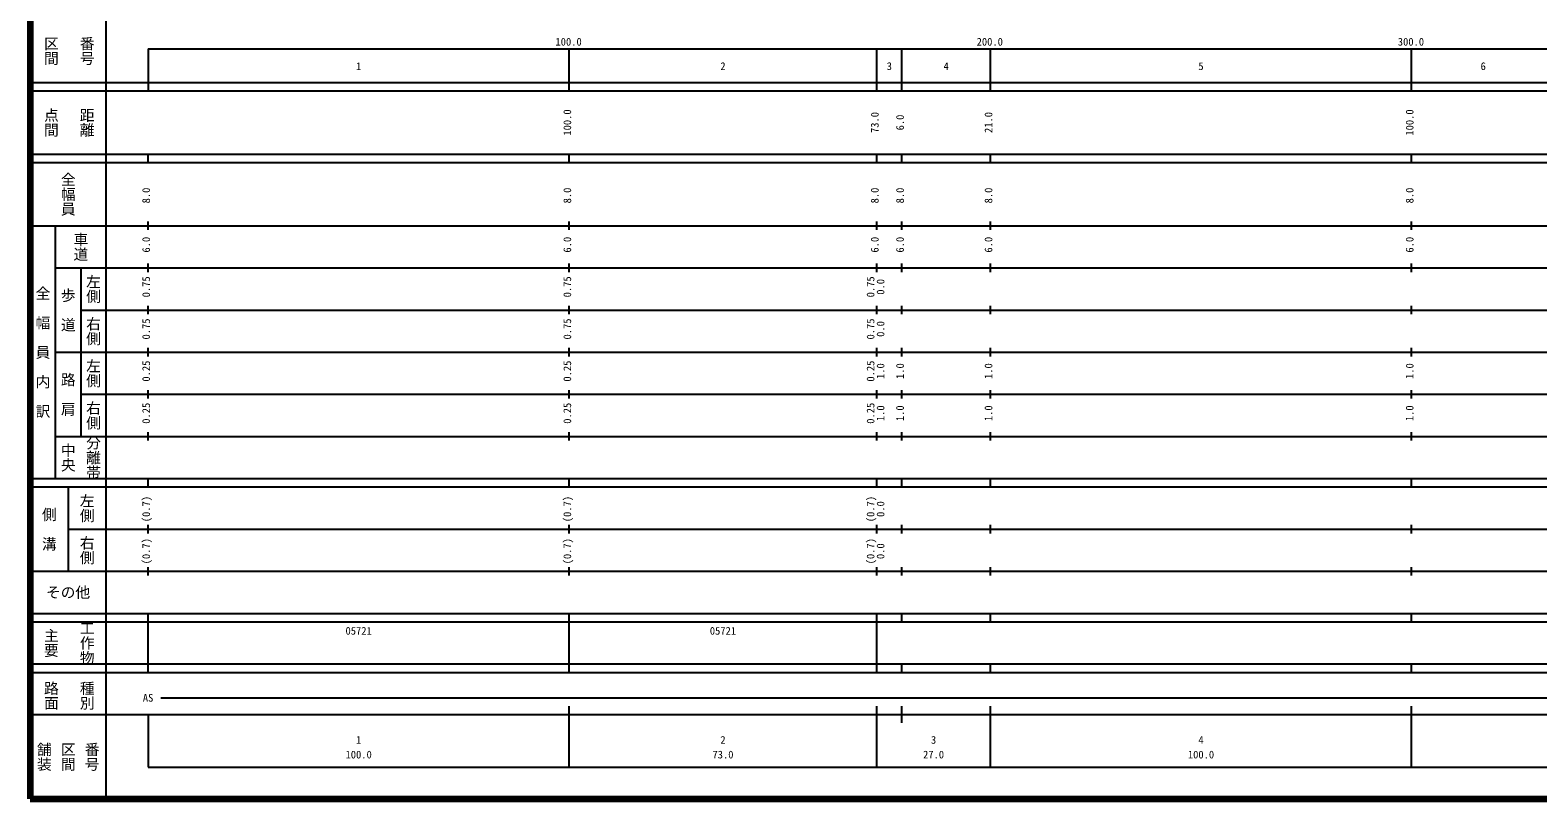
# Model space of a CAD drawing. Units: millimetres on the paper, enlarged 1000 times. Extents: x 40000 to 680000, y 20000 to 380000.
# Drawn here: x 40000 to 397976, y 20000 to 202409 of the extents above; entities that cross this region are included whole.
import ezdxf
from ezdxf.enums import TextEntityAlignment as Align

# ---------------------------------------------------------------- set-up
doc = ezdxf.new("R2010")
doc.units = ezdxf.units.MM
doc.header["$LTSCALE"] = 1000
doc.layers.add('M-TTL', color=2, linetype='Continuous', lineweight=140)
doc.layers.add('M-TTL-BAND', color=7, linetype='Continuous', lineweight=25)
doc.styles.add('@ＭＳ ゴシック', font='')
doc.styles.add('ＭＳ ゴシック', font='')
doc.styles.get('@ＭＳ ゴシック').set_extended_font_data('@MS Gothic')
doc.styles.get('ＭＳ ゴシック').set_extended_font_data('MS Gothic')

msp = doc.modelspace()

# ---------------------------------------------------------------- linework, layer by layer
at = {"layer": 'M-TTL'}
for p, q in [((40000, 380000), (40000, 20000)), ((40000, 20000), (680000, 20000))]:
    msp.add_line(p, q, dxfattribs=at)
at = {"layer": 'M-TTL-BAND'}
for p, q in [((58000, 370000), (58000, 20000)), ((68000, 198000), (579000, 198000)), ((68000, 198000), (68000, 188000)), ((168000, 188000), (168000, 198000)), ((241000, 188000), (241000, 198000)), ((247000, 188000), (247000, 198000)), ((268000, 188000), (268000, 198000)), ((368000, 188000), (368000, 198000)), ((40000, 190000), (579000, 190000)), ((40000, 188000), (579000, 188000)), ((40000, 173000), (579000, 173000)), ((68000, 171000), (68000, 173000)), ((168000, 171000), (168000, 173000)), ((241000, 171000), (241000, 173000)), ((247000, 171000), (247000, 173000)), ((268000, 171000), (268000, 173000)), ((368000, 171000), (368000, 173000)), ((40000, 171000), (579000, 171000)), ((40000, 156000), (579000, 156000)), ((46000, 96000), (46000, 156000)), ((68000, 155000), (68000, 157000)), ((168000, 155000), (168000, 157000)), ((241000, 155000), (241000, 157000)), ((247000, 155000), (247000, 157000)), ((268000, 155000), (268000, 157000)), ((368000, 155000), (368000, 157000)), ((68000, 145000), (68000, 147000)), ((168000, 145000), (168000, 147000)), ((241000, 145000), (241000, 147000)), ((247000, 145000), (247000, 147000)), ((268000, 145000), (268000, 147000)), ((368000, 145000), (368000, 147000)), ((46000, 146000), (579000, 146000)), ((52000, 146000), (52000, 106000)), ((68000, 135000), (68000, 137000)), ((168000, 135000), (168000, 137000)), ((241000, 135000), (241000, 137000)), ((247000, 135000), (247000, 137000)), ((268000, 135000), (268000, 137000)), ((368000, 135000), (368000, 137000)), ((52000, 136000), (579000, 136000)), ((46000, 126000), (579000, 126000)), ((68000, 125000), (68000, 127000)), ((168000, 125000), (168000, 127000)), ((241000, 125000), (241000, 127000)), ((247000, 125000), (247000, 127000)), ((268000, 125000), (268000, 127000)), ((368000, 125000), (368000, 127000)), ((52000, 116000), (579000, 116000)), ((68000, 115000), (68000, 117000)), ((168000, 115000), (168000, 117000)), ((241000, 115000), (241000, 117000)), ((247000, 115000), (247000, 117000)), ((268000, 115000), (268000, 117000)), ((368000, 115000), (368000, 117000)), ((46000, 106000), (579000, 106000)), ((68000, 105000), (68000, 107000)), ((168000, 105000), (168000, 107000)), ((241000, 105000), (241000, 107000)), ((247000, 105000), (247000, 107000)), ((268000, 105000), (268000, 107000)), ((368000, 105000), (368000, 107000)), ((40000, 96000), (579000, 96000)), ((40000, 94000), (579000, 94000)), ((49000, 94000), (49000, 74000)), ((68000, 94000), (68000, 96000)), ((168000, 94000), (168000, 96000)), ((241000, 94000), (241000, 96000)), ((247000, 94000), (247000, 96000)), ((268000, 94000), (268000, 96000)), ((368000, 94000), (368000, 96000)), ((49000, 84000), (579000, 84000)), ((68000, 83000), (68000, 85000)), ((168000, 83000), (168000, 85000)), ((241000, 83000), (241000, 85000)), ((247000, 83000), (247000, 85000)), ((268000, 83000), (268000, 85000)), ((368000, 83000), (368000, 85000)), ((40000, 74000), (579000, 74000)), ((68000, 73000), (68000, 75000)), ((168000, 73000), (168000, 75000)), ((241000, 73000), (241000, 75000)), ((247000, 73000), (247000, 75000)), ((268000, 73000), (268000, 75000)), ((368000, 73000), (368000, 75000)), ((40000, 64000), (579000, 64000)), ((40000, 62000), (579000, 62000)), ((68000, 62000), (68000, 64000)), ((68000, 52000), (68000, 62000)), ((168000, 62000), (168000, 64000)), ((168000, 52000), (168000, 62000)), ((168000, 52000), (168000, 62000)), ((241000, 62000), (241000, 64000)), ((241000, 52000), (241000, 62000)), ((247000, 62000), (247000, 64000)), ((268000, 62000), (268000, 64000)), ((368000, 62000), (368000, 64000)), ((40000, 52000), (579000, 52000)), ((68000, 50000), (68000, 52000)), ((168000, 50000), (168000, 52000)), ((241000, 50000), (241000, 52000)), ((247000, 50000), (247000, 52000)), ((268000, 50000), (268000, 52000)), ((368000, 50000), (368000, 52000)), ((40000, 50000), (579000, 50000)), ((71000, 44000), (565000, 44000)), ((40000, 40000), (579000, 40000)), ((68000, 40000), (68000, 27500)), ((168000, 27500), (168000, 42000)), ((241000, 27500), (241000, 42000)), ((247000, 38000), (247000, 42000)), ((268000, 27500), (268000, 42000)), ((368000, 27500), (368000, 42000)), ((68000, 27500), (579000, 27500))]:
    msp.add_line(p, q, dxfattribs=at)

# ---------------------------------------------------------------- texts
at = {"layer": 'M-TTL-BAND', "style": '@ＭＳ ゴシック'}
for s, p in [('区間', (45000, 197500)), ('番号', (53500, 197500)), ('点間', (45000, 180500)), ('距離', (53500, 180500)), ('全幅員', (49000, 163500)), ('車道', (52000, 151000)), ('左側', (55000, 141000)), ('全\u3000幅\u3000員\u3000内\u3000訳', (43000, 126000)), ('歩\u3000道', (49000, 136000)), ('右側', (55000, 131000)), ('左側', (55000, 121000)), ('路\u3000肩', (49000, 116000)), ('右側', (55000, 111000)), ('中央', (49000, 101000)), ('分離帯', (55000, 101000)), ('左側', (53500, 89000)), ('側\u3000溝', (44500, 84000)), ('右側', (53500, 79000)), ('工作物', (53500, 57000)), ('主要', (45000, 57000)), ('路面', (45000, 44500)), ('種別', (53500, 44500)), ('舗装', (43333, 30000)), ('区間', (49000, 30000)), ('番号', (54667, 30000))]:
    msp.add_text(s, height=2566, rotation=270, dxfattribs=at).set_placement(p, align=Align.MIDDLE_CENTER)
at = {"layer": 'M-TTL-BAND', "style": 'ＭＳ ゴシック'}
for s, p in [('100.0', (167844, 198195)), ('200.0', (267844, 198195)), ('300.0', (367844, 198195)), ('1', (118000, 192405)), ('2', (204500, 192405)), ('3', (244000, 192405)), ('4', (257500, 192405)), ('5', (318000, 192405)), ('6', (385000, 192405)), ('AS', (68000, 42500)), ('1', (118000, 32523)), ('2', (204500, 32523)), ('3', (254500, 32523)), ('4', (318000, 32523)), ('100.0', (118000, 29033)), ('73.0', (204500, 29033)), ('27.0', (254500, 29033)), ('100.0', (318000, 29033))]:
    msp.add_text(s, height=1833, dxfattribs=at).set_placement(p, align=Align.BOTTOM_CENTER)
for s, p in [('100.0', (169000, 180500)), ('73.0', (242000, 180500)), ('21.0', (269000, 180500)), ('100.0', (369000, 180500)), ('6.0', (248000, 180500)), ('8.0', (69000, 163174)), ('8.0', (169000, 163174)), ('8.0', (242000, 163174)), ('8.0', (248000, 163174)), ('8.0', (269000, 163174)), ('8.0', (369000, 163174)), ('6.0', (69000, 151500)), ('6.0', (169000, 151500)), ('6.0', (242000, 151500)), ('6.0', (248000, 151500)), ('6.0', (269000, 151500)), ('6.0', (369000, 151500)), ('0.75', (69000, 141500)), ('0.75', (169000, 141500)), ('0.75', (241000, 141500)), ('0.0', (243370, 141500)), ('0.75', (69000, 131500)), ('0.75', (169000, 131500)), ('0.75', (241000, 131500)), ('0.0', (243370, 131500)), ('0.25', (69000, 121500)), ('0.25', (169000, 121500)), ('0.25', (241000, 121500)), ('1.0', (243370, 121500)), ('1.0', (248000, 121500)), ('1.0', (269000, 121500)), ('1.0', (369000, 121500)), ('0.25', (69000, 111500)), ('0.25', (169000, 111500)), ('0.25', (241000, 111500)), ('1.0', (243370, 111500)), ('1.0', (248000, 111500)), ('1.0', (269000, 111500)), ('1.0', (369000, 111500)), ('(0.7)', (69000, 88764)), ('(0.7)', (169000, 88764)), ('(0.7)', (241000, 88764)), ('0.0', (243370, 88764)), ('(0.7)', (69000, 78764)), ('(0.7)', (169000, 78764)), ('(0.7)', (241000, 78764)), ('0.0', (243370, 78764))]:
    msp.add_text(s, height=1833, rotation=90, dxfattribs=at).set_placement(p, align=Align.BOTTOM_CENTER)
msp.add_text('その他', height=2566, dxfattribs=at).set_placement((49000, 69000), align=Align.MIDDLE_CENTER)
for p in [(114875, 58405), (201375, 58405)]:
    msp.add_text('05721', height=1833, dxfattribs=at).set_placement(p, align=Align.BOTTOM_LEFT)

doc.saveas('drawing.dxf')
